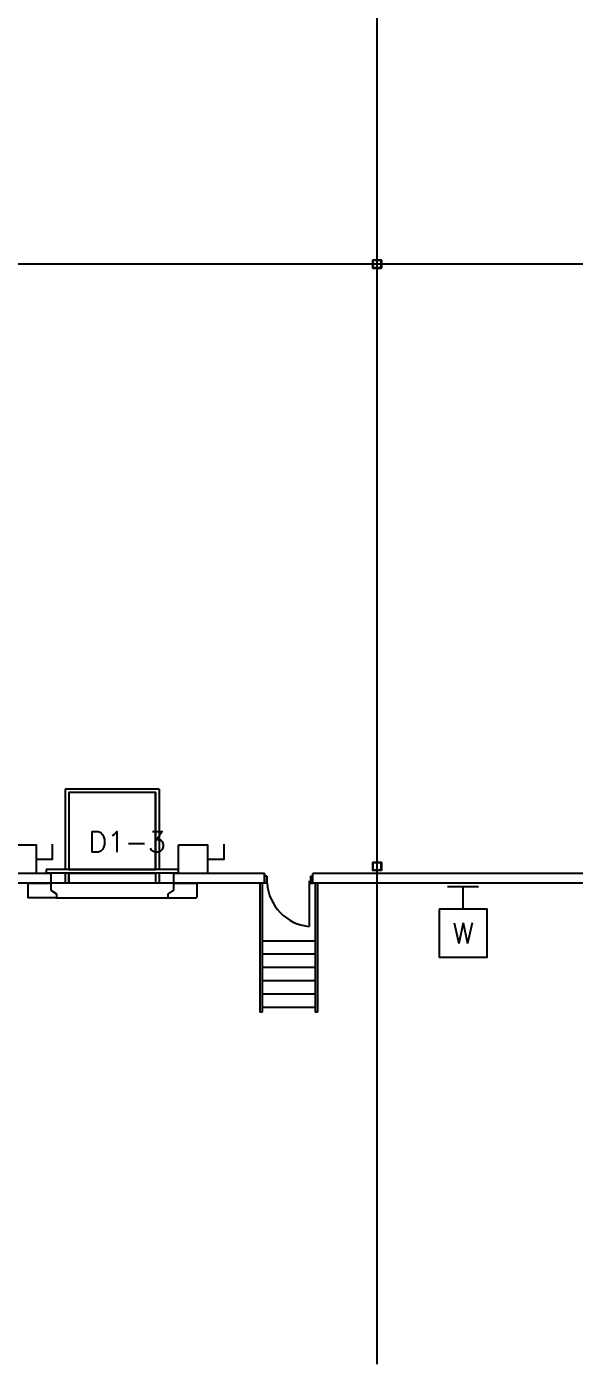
# Model space of a CAD drawing. Header units: millimetres. Extents: x 626570 to 643256, y 6233 to 11343.
# Drawn here: x 634154 to 634601, y 6628 to 7721 of the extents above; entities that cross this region are included whole.
import ezdxf
from ezdxf.enums import TextEntityAlignment as Align

# ---------------------------------------------------------------- set-up
doc = ezdxf.new("R2010")
doc.units = ezdxf.units.MM
doc.header["$LTSCALE"] = 4000
doc.header["$MEASUREMENT"] = 0
doc.linetypes.add('DASHDOT', pattern=[1, 0.5, -0.25, 0, -0.25])
doc.layers.get('0').update_dxf_attribs({"linetype": 'CONTINUOUS'})
for name, color, linetype in [('2012-201_DOOR', 4, 'CONTINUOUS'), ('2012-201_LEVELLER', 4, 'CONTINUOUS'), ('2012-201_STAIRS', 4, 'CONTINUOUS'), ('2012-201_WALL-CONCRETE', 7, 'CONTINUOUS'), ('2012-201_WALL-FLEXWALL', 7, 'CONTINUOUS'), ('DOOR-THRESHOLD-42', 4, 'CONTINUOUS'), ('LTG', 6, 'CONTINUOUS'), ('MASTERFOUNDATION_1', 4, 'DASHDOT'), ('MASTERFOUNDATION_25', 7, 'CONTINUOUS'), ('OVERHEAD-DOOR', 4, 'CONTINUOUS'), ('POWER', 3, 'CONTINUOUS')]:
    doc.layers.add(name, color=color, linetype=linetype)
doc.styles.get("Standard").update_dxf_attribs({"font": 'simplex.shx'})

# ---------------------------------------------------------------- blocks, each defined once
blk = doc.blocks.new('WD')
for p, q in [((322, 0), (-322, 0)), ((0, -465), (0, 0))]:
    blk.add_line(p, q)
blk.add_lwpolyline([(-500, -465), (-500, -1465), (500, -1465), (500, -465)], close=True)
blk.add_text('W', height=430).set_placement((0, -965), align=Align.MIDDLE)
blk = doc.blocks.new('SW')
blk.add_lwpolyline([(-300, 600), (300, 600), (300, 0), (-300, 0)], close=True)
blk.add_lwpolyline([(300, 300), (643, 300), (643, 614)])

msp = doc.modelspace()

# ---------------------------------------------------------------- linework, layer by layer
at = {"layer": '2012-201_DOOR', "linetype": 'Continuous'}
for p, q in [((634273.6, 7020.6), (634173.6, 7020.6)), ((634350, 7026.5), (634348.1, 7026.5)), ((634350, 7020.6), (634348.1, 7020.6)), ((634350, 7026.5), (634350, 7020.6)), ((634384.5, 7022.6), (634384.5, 6985.2)), ((634385.5, 7026.5), (634387.4, 7026.5)), ((634385.5, 7026.5), (634385.5, 7020.6)), ((634385.5, 7020.6), (634387.4, 7020.6))]:
    msp.add_line(p, q, dxfattribs=at)
at = {"layer": '2012-201_LEVELLER', "linetype": 'Continuous'}
for p, q in [((634262, 7097.6), (634185.2, 7097.6)), ((634185.2, 7097.6), (634185.2, 7031.9)), ((634259, 7094.7), (634188.2, 7094.7)), ((634188.2, 7094.7), (634188.2, 7031.9)), ((634259, 7094.7), (634259, 7031.9)), ((634262, 7097.6), (634262, 7031.9)), ((634185.2, 7028.9), (634185.2, 7020.6)), ((634188.2, 7028.9), (634188.2, 7020.6)), ((634259, 7028.9), (634259, 7020.6)), ((634262, 7028.9), (634262, 7020.6)), ((634259, 7020.6), (634188.2, 7020.6))]:
    msp.add_line(p, q, dxfattribs=at)
at = {"layer": '2012-201_LEVELLER', "linetype": 'Continuous', "flags": 128}
for points in [[(634259, 7031.9), (634259, 7094.7), (634188.2, 7094.7), (634188.2, 7031.9), (634259, 7031.9)], [(634259, 7028.9), (634259, 7020.6), (634188.2, 7020.6), (634188.2, 7028.9), (634259, 7028.9)]]:
    msp.add_lwpolyline(points, close=True, dxfattribs=at)
at = {"layer": '2012-201_STAIRS', "linetype": 'Continuous'}
for p, q in [((634344.1, 7020.6), (634344.1, 6915.3)), ((634346.1, 7020.6), (634346.1, 6915.3)), ((634389.4, 7020.6), (634389.4, 6915.3)), ((634391.4, 7020.6), (634391.4, 6915.3)), ((634389.4, 6973.4), (634346.1, 6973.4)), ((634389.4, 6962.6), (634346.1, 6962.6)), ((634389.4, 6951.7), (634346.1, 6951.7)), ((634389.4, 6940.9), (634346.1, 6940.9)), ((634389.4, 6930.1), (634346.1, 6930.1)), ((634389.4, 6919.2), (634346.1, 6919.2)), ((634346.1, 6915.3), (634344.1, 6915.3)), ((634391.4, 6915.3), (634389.4, 6915.3))]:
    msp.add_line(p, q, dxfattribs=at)
at = {"layer": '2012-201_WALL-CONCRETE', "linetype": 'Continuous'}
for p, q in [((634154.6, 7020.6), (634173.6, 7020.6)), ((634154.6, 7020.6), (634154.6, 7009.3)), ((634173.6, 7020.6), (634173.6, 7015)), ((634273.6, 7020.6), (634292.6, 7020.6)), ((634273.6, 7020.6), (634273.6, 7015)), ((634292.6, 7020.6), (634292.6, 7009.3)), ((634177.6, 7008.8), (634155.1, 7008.8)), ((634173.6, 7015), (634178, 7011.9)), ((634177.6, 7008.8), (634269.6, 7008.8)), ((634178.1, 7011.6), (634178.1, 7009.3)), ((634269.1, 7011.6), (634269.1, 7009.3)), ((634273.6, 7015), (634269.2, 7011.9)), ((634269.6, 7008.8), (634292.1, 7008.8))]:
    msp.add_line(p, q, dxfattribs=at)
for centre, start, end in [((634155.1, 7009.3), 180, 270), ((634177.6, 7009.3), 270, 0), ((634177.6, 7011.6), 0, 33.15), ((634269.6, 7011.6), 146.85, 180), ((634269.6, 7009.3), 180, 270), ((634292.1, 7009.3), 270, 0)]:
    msp.add_arc(centre, 0.492, start, end, dxfattribs=at)
at = {"layer": '2012-201_WALL-FLEXWALL', "linetype": 'Continuous'}
for p, q in [((634173.6, 7028.5), (634129.8, 7028.5)), ((634173.6, 7028.5), (634173.6, 7020.6)), ((634273.6, 7028.5), (634273.6, 7020.6)), ((634348.1, 7028.5), (634273.6, 7028.5)), ((634348.1, 7020.6), (634348.1, 7028.5)), ((634348.1, 7028.5), (634348.1, 7020.6)), ((635964.7, 7028.5), (634387.4, 7028.5)), ((634387.4, 7020.6), (634387.4, 7028.5)), ((634173.6, 7020.6), (634129.8, 7020.6)), ((634348.1, 7020.6), (634273.6, 7020.6)), ((635964.7, 7020.6), (634387.4, 7020.6))]:
    msp.add_line(p, q, dxfattribs=at)
at = {"layer": 'DOOR-THRESHOLD-42', "linetype": 'Continuous'}
msp.add_arc((634388.4, 7023.4), 38.4, 184.181, 264.205, dxfattribs=at)
at = {"layer": 'MASTERFOUNDATION_1', "linetype": 'DASHDOT'}
for p, q in [((634439.9, 6627.5), (634439.9, 11123.2)), ((643023.9, 7526.6), (626795.2, 7526.6)), ((643023.9, 7526.6), (626795.2, 7526.6)), ((626794.1, 7034.4), (643036.1, 7034.4))]:
    msp.add_line(p, q, dxfattribs=at)
at = {"layer": 'MASTERFOUNDATION_25', "linetype": 'Continuous', "flags": 128}
for points in [[(634437, 7530.1), (634442.8, 7530.1), (634442.8, 7530.1), (634442.8, 7530.1), (634442.8, 7530.1), (634442.9, 7530.1), (634442.9, 7530.1), (634442.9, 7530.1), (634442.9, 7530.1), (634442.9, 7530.1), (634443, 7530.1), (634443, 7530.1), (634443, 7530.1), (634443, 7530.1), (634443, 7530), (634443.1, 7530), (634443.1, 7530), (634443.1, 7530), (634443.1, 7530), (634443.1, 7530), (634443.1, 7530), (634443.2, 7530), (634443.2, 7529.9), (634443.2, 7529.9), (634443.2, 7529.9), (634443.2, 7529.9), (634443.2, 7529.9), (634443.3, 7529.9), (634443.3, 7529.9), (634443.3, 7529.8), (634443.3, 7529.8), (634443.3, 7529.8), (634443.3, 7529.8), (634443.3, 7529.8), (634443.3, 7529.7), (634443.3, 7529.7), (634443.3, 7529.7), (634443.4, 7529.7), (634443.4, 7529.7), (634443.4, 7529.6), (634443.4, 7529.6), (634443.4, 7529.6), (634443.4, 7529.6), (634443.4, 7529.6), (634443.4, 7529.5), (634443.4, 7529.5), (634443.4, 7529.5), (634443.4, 7523.7), (634443.4, 7523.7), (634443.4, 7523.7), (634443.4, 7523.7), (634443.4, 7523.6), (634443.4, 7523.6), (634443.4, 7523.6), (634443.4, 7523.6), (634443.4, 7523.6), (634443.4, 7523.5), (634443.3, 7523.5), (634443.3, 7523.5), (634443.3, 7523.5), (634443.3, 7523.5), (634443.3, 7523.4), (634443.3, 7523.4), (634443.3, 7523.4), (634443.3, 7523.4), (634443.3, 7523.4), (634443.3, 7523.3), (634443.2, 7523.3), (634443.2, 7523.3), (634443.2, 7523.3), (634443.2, 7523.3), (634443.2, 7523.3), (634443.2, 7523.3), (634443.1, 7523.2), (634443.1, 7523.2), (634443.1, 7523.2), (634443.1, 7523.2), (634443.1, 7523.2), (634443.1, 7523.2), (634443, 7523.2), (634443, 7523.2), (634443, 7523.2), (634443, 7523.1), (634443, 7523.1), (634442.9, 7523.1), (634442.9, 7523.1), (634442.9, 7523.1), (634442.9, 7523.1), (634442.9, 7523.1), (634442.8, 7523.1), (634442.8, 7523.1), (634442.8, 7523.1), (634442.8, 7523.1), (634437, 7523.1), (634437, 7523.1), (634437, 7523.1), (634436.9, 7523.1), (634436.9, 7523.1), (634436.9, 7523.1), (634436.9, 7523.1), (634436.9, 7523.1), (634436.8, 7523.1), (634436.8, 7523.1), (634436.8, 7523.1), (634436.8, 7523.2), (634436.8, 7523.2), (634436.7, 7523.2), (634436.7, 7523.2), (634436.7, 7523.2), (634436.7, 7523.2), (634436.7, 7523.2), (634436.6, 7523.2), (634436.6, 7523.2), (634436.6, 7523.3), (634436.6, 7523.3), (634436.6, 7523.3), (634436.6, 7523.3), (634436.5, 7523.3), (634436.5, 7523.3), (634436.5, 7523.3), (634436.5, 7523.4), (634436.5, 7523.4), (634436.5, 7523.4), (634436.5, 7523.4), (634436.5, 7523.4), (634436.4, 7523.5), (634436.4, 7523.5), (634436.4, 7523.5), (634436.4, 7523.5), (634436.4, 7523.5), (634436.4, 7523.6), (634436.4, 7523.6), (634436.4, 7523.6), (634436.4, 7523.6), (634436.4, 7523.6), (634436.4, 7523.7), (634436.4, 7523.7), (634436.4, 7523.7), (634436.4, 7523.7), (634436.4, 7529.5), (634436.4, 7529.5), (634436.4, 7529.5), (634436.4, 7529.6), (634436.4, 7529.6), (634436.4, 7529.6), (634436.4, 7529.6), (634436.4, 7529.6), (634436.4, 7529.7), (634436.4, 7529.7), (634436.4, 7529.7), (634436.4, 7529.7), (634436.4, 7529.7), (634436.4, 7529.8), (634436.5, 7529.8), (634436.5, 7529.8), (634436.5, 7529.8), (634436.5, 7529.8), (634436.5, 7529.9), (634436.5, 7529.9), (634436.5, 7529.9), (634436.5, 7529.9), (634436.6, 7529.9), (634436.6, 7529.9), (634436.6, 7529.9), (634436.6, 7530), (634436.6, 7530), (634436.6, 7530), (634436.7, 7530), (634436.7, 7530), (634436.7, 7530), (634436.7, 7530), (634436.7, 7530), (634436.8, 7530.1), (634436.8, 7530.1), (634436.8, 7530.1), (634436.8, 7530.1), (634436.8, 7530.1), (634436.9, 7530.1), (634436.9, 7530.1), (634436.9, 7530.1), (634436.9, 7530.1), (634436.9, 7530.1), (634437, 7530.1), (634437, 7530.1), (634437, 7530.1)], [(634437, 7529.8), (634442.8, 7529.8), (634442.8, 7529.8), (634442.8, 7529.8), (634442.8, 7529.8), (634442.8, 7529.8), (634442.8, 7529.8), (634442.8, 7529.8), (634442.8, 7529.8), (634442.8, 7529.8), (634442.9, 7529.8), (634442.9, 7529.8), (634442.9, 7529.8), (634442.9, 7529.8), (634442.9, 7529.8), (634442.9, 7529.8), (634442.9, 7529.8), (634442.9, 7529.7), (634442.9, 7529.7), (634442.9, 7529.7), (634443, 7529.7), (634443, 7529.7), (634443, 7529.7), (634443, 7529.7), (634443, 7529.7), (634443, 7529.7), (634443, 7529.7), (634443, 7529.7), (634443, 7529.7), (634443, 7529.7), (634443, 7529.7), (634443, 7529.6), (634443, 7529.6), (634443, 7529.6), (634443, 7529.6), (634443.1, 7529.6), (634443.1, 7529.6), (634443.1, 7529.6), (634443.1, 7529.6), (634443.1, 7529.6), (634443.1, 7529.6), (634443.1, 7529.5), (634443.1, 7529.5), (634443.1, 7529.5), (634443.1, 7529.5), (634443.1, 7529.5), (634443.1, 7529.5), (634443.1, 7523.7), (634443.1, 7523.7), (634443.1, 7523.7), (634443.1, 7523.7), (634443.1, 7523.7), (634443.1, 7523.7), (634443.1, 7523.7), (634443.1, 7523.7), (634443.1, 7523.6), (634443.1, 7523.6), (634443.1, 7523.6), (634443.1, 7523.6), (634443, 7523.6), (634443, 7523.6), (634443, 7523.6), (634443, 7523.6), (634443, 7523.6), (634443, 7523.6), (634443, 7523.5), (634443, 7523.5), (634443, 7523.5), (634443, 7523.5), (634443, 7523.5), (634443, 7523.5), (634443, 7523.5), (634443, 7523.5), (634443, 7523.5), (634442.9, 7523.5), (634442.9, 7523.5), (634442.9, 7523.5), (634442.9, 7523.5), (634442.9, 7523.5), (634442.9, 7523.5), (634442.9, 7523.4), (634442.9, 7523.4), (634442.9, 7523.4), (634442.9, 7523.4), (634442.8, 7523.4), (634442.8, 7523.4), (634442.8, 7523.4), (634442.8, 7523.4), (634442.8, 7523.4), (634442.8, 7523.4), (634442.8, 7523.4), (634442.8, 7523.4), (634442.8, 7523.4), (634437, 7523.4), (634437, 7523.4), (634437, 7523.4), (634437, 7523.4), (634437, 7523.4), (634437, 7523.4), (634436.9, 7523.4), (634436.9, 7523.4), (634436.9, 7523.4), (634436.9, 7523.4), (634436.9, 7523.4), (634436.9, 7523.4), (634436.9, 7523.4), (634436.9, 7523.5), (634436.9, 7523.5), (634436.9, 7523.5), (634436.8, 7523.5), (634436.8, 7523.5), (634436.8, 7523.5), (634436.8, 7523.5), (634436.8, 7523.5), (634436.8, 7523.5), (634436.8, 7523.5), (634436.8, 7523.5), (634436.8, 7523.5), (634436.8, 7523.5), (634436.8, 7523.5), (634436.8, 7523.5), (634436.8, 7523.6), (634436.7, 7523.6), (634436.7, 7523.6), (634436.7, 7523.6), (634436.7, 7523.6), (634436.7, 7523.6), (634436.7, 7523.6), (634436.7, 7523.6), (634436.7, 7523.6), (634436.7, 7523.6), (634436.7, 7523.7), (634436.7, 7523.7), (634436.7, 7523.7), (634436.7, 7523.7), (634436.7, 7523.7), (634436.7, 7523.7), (634436.7, 7523.7), (634436.7, 7523.7), (634436.7, 7529.5), (634436.7, 7529.5), (634436.7, 7529.5), (634436.7, 7529.5), (634436.7, 7529.5), (634436.7, 7529.5), (634436.7, 7529.6), (634436.7, 7529.6), (634436.7, 7529.6), (634436.7, 7529.6), (634436.7, 7529.6), (634436.7, 7529.6), (634436.7, 7529.6), (634436.7, 7529.6), (634436.7, 7529.6), (634436.7, 7529.6), (634436.7, 7529.7), (634436.8, 7529.7), (634436.8, 7529.7), (634436.8, 7529.7), (634436.8, 7529.7), (634436.8, 7529.7), (634436.8, 7529.7), (634436.8, 7529.7), (634436.8, 7529.7), (634436.8, 7529.7), (634436.8, 7529.7), (634436.8, 7529.7), (634436.8, 7529.7), (634436.8, 7529.7), (634436.9, 7529.8), (634436.9, 7529.8), (634436.9, 7529.8), (634436.9, 7529.8), (634436.9, 7529.8), (634436.9, 7529.8), (634436.9, 7529.8), (634436.9, 7529.8), (634436.9, 7529.8), (634436.9, 7529.8), (634437, 7529.8), (634437, 7529.8), (634437, 7529.8), (634437, 7529.8), (634437, 7529.8), (634437, 7529.8)], [(634437, 7037.9), (634442.8, 7037.9), (634442.8, 7037.9), (634442.8, 7037.9), (634442.8, 7037.9), (634442.9, 7037.9), (634442.9, 7037.9), (634442.9, 7037.9), (634442.9, 7037.9), (634442.9, 7037.9), (634443, 7037.9), (634443, 7037.9), (634443, 7037.9), (634443, 7037.8), (634443, 7037.8), (634443.1, 7037.8), (634443.1, 7037.8), (634443.1, 7037.8), (634443.1, 7037.8), (634443.1, 7037.8), (634443.1, 7037.8), (634443.2, 7037.8), (634443.2, 7037.7), (634443.2, 7037.7), (634443.2, 7037.7), (634443.2, 7037.7), (634443.2, 7037.7), (634443.3, 7037.7), (634443.3, 7037.6), (634443.3, 7037.6), (634443.3, 7037.6), (634443.3, 7037.6), (634443.3, 7037.6), (634443.3, 7037.6), (634443.3, 7037.5), (634443.3, 7037.5), (634443.3, 7037.5), (634443.4, 7037.5), (634443.4, 7037.5), (634443.4, 7037.4), (634443.4, 7037.4), (634443.4, 7037.4), (634443.4, 7037.4), (634443.4, 7037.3), (634443.4, 7037.3), (634443.4, 7037.3), (634443.4, 7037.3), (634443.4, 7031.5), (634443.4, 7031.5), (634443.4, 7031.5), (634443.4, 7031.5), (634443.4, 7031.4), (634443.4, 7031.4), (634443.4, 7031.4), (634443.4, 7031.4), (634443.4, 7031.4), (634443.4, 7031.3), (634443.3, 7031.3), (634443.3, 7031.3), (634443.3, 7031.3), (634443.3, 7031.3), (634443.3, 7031.2), (634443.3, 7031.2), (634443.3, 7031.2), (634443.3, 7031.2), (634443.3, 7031.2), (634443.3, 7031.1), (634443.2, 7031.1), (634443.2, 7031.1), (634443.2, 7031.1), (634443.2, 7031.1), (634443.2, 7031.1), (634443.2, 7031), (634443.1, 7031), (634443.1, 7031), (634443.1, 7031), (634443.1, 7031), (634443.1, 7031), (634443.1, 7031), (634443, 7031), (634443, 7031), (634443, 7030.9), (634443, 7030.9), (634443, 7030.9), (634442.9, 7030.9), (634442.9, 7030.9), (634442.9, 7030.9), (634442.9, 7030.9), (634442.9, 7030.9), (634442.8, 7030.9), (634442.8, 7030.9), (634442.8, 7030.9), (634442.8, 7030.9), (634437, 7030.9), (634437, 7030.9), (634437, 7030.9), (634436.9, 7030.9), (634436.9, 7030.9), (634436.9, 7030.9), (634436.9, 7030.9), (634436.9, 7030.9), (634436.8, 7030.9), (634436.8, 7030.9), (634436.8, 7030.9), (634436.8, 7030.9), (634436.8, 7031), (634436.7, 7031), (634436.7, 7031), (634436.7, 7031), (634436.7, 7031), (634436.7, 7031), (634436.6, 7031), (634436.6, 7031), (634436.6, 7031), (634436.6, 7031.1), (634436.6, 7031.1), (634436.6, 7031.1), (634436.5, 7031.1), (634436.5, 7031.1), (634436.5, 7031.1), (634436.5, 7031.2), (634436.5, 7031.2), (634436.5, 7031.2), (634436.5, 7031.2), (634436.5, 7031.2), (634436.4, 7031.3), (634436.4, 7031.3), (634436.4, 7031.3), (634436.4, 7031.3), (634436.4, 7031.3), (634436.4, 7031.4), (634436.4, 7031.4), (634436.4, 7031.4), (634436.4, 7031.4), (634436.4, 7031.4), (634436.4, 7031.5), (634436.4, 7031.5), (634436.4, 7031.5), (634436.4, 7031.5), (634436.4, 7037.3), (634436.4, 7037.3), (634436.4, 7037.3), (634436.4, 7037.3), (634436.4, 7037.4), (634436.4, 7037.4), (634436.4, 7037.4), (634436.4, 7037.4), (634436.4, 7037.5), (634436.4, 7037.5), (634436.4, 7037.5), (634436.4, 7037.5), (634436.4, 7037.5), (634436.4, 7037.6), (634436.5, 7037.6), (634436.5, 7037.6), (634436.5, 7037.6), (634436.5, 7037.6), (634436.5, 7037.6), (634436.5, 7037.7), (634436.5, 7037.7), (634436.5, 7037.7), (634436.6, 7037.7), (634436.6, 7037.7), (634436.6, 7037.7), (634436.6, 7037.8), (634436.6, 7037.8), (634436.6, 7037.8), (634436.7, 7037.8), (634436.7, 7037.8), (634436.7, 7037.8), (634436.7, 7037.8), (634436.7, 7037.8), (634436.8, 7037.8), (634436.8, 7037.9), (634436.8, 7037.9), (634436.8, 7037.9), (634436.8, 7037.9), (634436.9, 7037.9), (634436.9, 7037.9), (634436.9, 7037.9), (634436.9, 7037.9), (634436.9, 7037.9), (634437, 7037.9), (634437, 7037.9), (634437, 7037.9)], [(634437, 7037.6), (634442.8, 7037.6), (634442.8, 7037.6), (634442.8, 7037.6), (634442.8, 7037.6), (634442.8, 7037.6), (634442.8, 7037.6), (634442.8, 7037.6), (634442.8, 7037.6), (634442.8, 7037.6), (634442.9, 7037.6), (634442.9, 7037.6), (634442.9, 7037.6), (634442.9, 7037.6), (634442.9, 7037.6), (634442.9, 7037.6), (634442.9, 7037.5), (634442.9, 7037.5), (634442.9, 7037.5), (634442.9, 7037.5), (634443, 7037.5), (634443, 7037.5), (634443, 7037.5), (634443, 7037.5), (634443, 7037.5), (634443, 7037.5), (634443, 7037.5), (634443, 7037.5), (634443, 7037.5), (634443, 7037.5), (634443, 7037.4), (634443, 7037.4), (634443, 7037.4), (634443, 7037.4), (634443, 7037.4), (634443.1, 7037.4), (634443.1, 7037.4), (634443.1, 7037.4), (634443.1, 7037.4), (634443.1, 7037.4), (634443.1, 7037.3), (634443.1, 7037.3), (634443.1, 7037.3), (634443.1, 7037.3), (634443.1, 7037.3), (634443.1, 7037.3), (634443.1, 7037.3), (634443.1, 7031.5), (634443.1, 7031.5), (634443.1, 7031.5), (634443.1, 7031.5), (634443.1, 7031.5), (634443.1, 7031.5), (634443.1, 7031.5), (634443.1, 7031.5), (634443.1, 7031.4), (634443.1, 7031.4), (634443.1, 7031.4), (634443.1, 7031.4), (634443, 7031.4), (634443, 7031.4), (634443, 7031.4), (634443, 7031.4), (634443, 7031.4), (634443, 7031.4), (634443, 7031.3), (634443, 7031.3), (634443, 7031.3), (634443, 7031.3), (634443, 7031.3), (634443, 7031.3), (634443, 7031.3), (634443, 7031.3), (634443, 7031.3), (634442.9, 7031.3), (634442.9, 7031.3), (634442.9, 7031.3), (634442.9, 7031.3), (634442.9, 7031.3), (634442.9, 7031.2), (634442.9, 7031.2), (634442.9, 7031.2), (634442.9, 7031.2), (634442.9, 7031.2), (634442.8, 7031.2), (634442.8, 7031.2), (634442.8, 7031.2), (634442.8, 7031.2), (634442.8, 7031.2), (634442.8, 7031.2), (634442.8, 7031.2), (634442.8, 7031.2), (634442.8, 7031.2), (634437, 7031.2), (634437, 7031.2), (634437, 7031.2), (634437, 7031.2), (634437, 7031.2), (634437, 7031.2), (634436.9, 7031.2), (634436.9, 7031.2), (634436.9, 7031.2), (634436.9, 7031.2), (634436.9, 7031.2), (634436.9, 7031.2), (634436.9, 7031.2), (634436.9, 7031.2), (634436.9, 7031.3), (634436.9, 7031.3), (634436.8, 7031.3), (634436.8, 7031.3), (634436.8, 7031.3), (634436.8, 7031.3), (634436.8, 7031.3), (634436.8, 7031.3), (634436.8, 7031.3), (634436.8, 7031.3), (634436.8, 7031.3), (634436.8, 7031.3), (634436.8, 7031.3), (634436.8, 7031.3), (634436.8, 7031.4), (634436.7, 7031.4), (634436.7, 7031.4), (634436.7, 7031.4), (634436.7, 7031.4), (634436.7, 7031.4), (634436.7, 7031.4), (634436.7, 7031.4), (634436.7, 7031.4), (634436.7, 7031.4), (634436.7, 7031.5), (634436.7, 7031.5), (634436.7, 7031.5), (634436.7, 7031.5), (634436.7, 7031.5), (634436.7, 7031.5), (634436.7, 7031.5), (634436.7, 7031.5), (634436.7, 7037.3), (634436.7, 7037.3), (634436.7, 7037.3), (634436.7, 7037.3), (634436.7, 7037.3), (634436.7, 7037.3), (634436.7, 7037.3), (634436.7, 7037.4), (634436.7, 7037.4), (634436.7, 7037.4), (634436.7, 7037.4), (634436.7, 7037.4), (634436.7, 7037.4), (634436.7, 7037.4), (634436.7, 7037.4), (634436.7, 7037.4), (634436.7, 7037.4), (634436.8, 7037.5), (634436.8, 7037.5), (634436.8, 7037.5), (634436.8, 7037.5), (634436.8, 7037.5), (634436.8, 7037.5), (634436.8, 7037.5), (634436.8, 7037.5), (634436.8, 7037.5), (634436.8, 7037.5), (634436.8, 7037.5), (634436.8, 7037.5), (634436.8, 7037.5), (634436.9, 7037.5), (634436.9, 7037.6), (634436.9, 7037.6), (634436.9, 7037.6), (634436.9, 7037.6), (634436.9, 7037.6), (634436.9, 7037.6), (634436.9, 7037.6), (634436.9, 7037.6), (634436.9, 7037.6), (634437, 7037.6), (634437, 7037.6), (634437, 7037.6), (634437, 7037.6), (634437, 7037.6), (634437, 7037.6)]]:
    msp.add_lwpolyline(points, close=True, dxfattribs=at)
at = {"layer": 'OVERHEAD-DOOR', "linetype": 'Continuous'}
for p, q in [((634277.5, 7031.9), (634169.7, 7031.9)), ((634169.7, 7031.9), (634169.7, 7028.9)), ((634277.5, 7028.9), (634169.7, 7028.9)), ((634277.5, 7031.9), (634277.5, 7028.9))]:
    msp.add_line(p, q, dxfattribs=at)

# ---------------------------------------------------------------- block references
at = {"layer": 'LTG', "xscale": 0.03937008, "yscale": 0.03937008, "zscale": 0.03937008}
msp.add_blockref('WD', (634510.2, 7017.8), dxfattribs=at)
at = {"layer": 'POWER', "xscale": 0.03937008, "yscale": 0.03937008, "zscale": 0.03937008}
for p in [(634149.6, 7028.5), (634289.6, 7028.5)]:
    msp.add_blockref('SW', p, dxfattribs=at)

# ---------------------------------------------------------------- texts
at = {"layer": 'POWER'}
msp.add_text('D1-3', height=16.93, dxfattribs=at).set_placement((634204.2, 7045.9))

doc.saveas('drawing.dxf')
